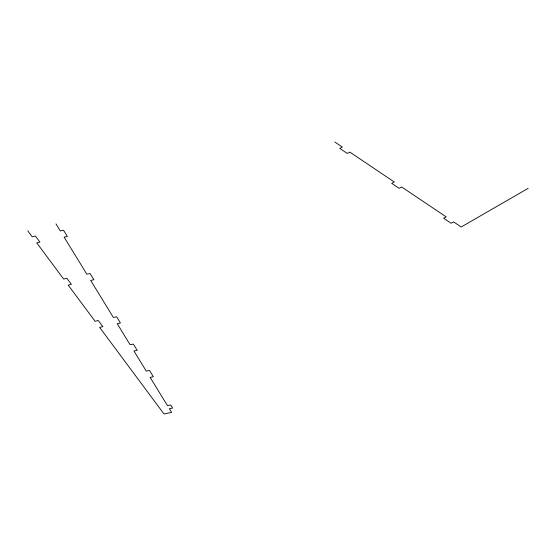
<?xml version="1.0" encoding="UTF-8"?>
<svg xmlns="http://www.w3.org/2000/svg" width="556" height="556" viewBox="0 0 556 556"><rect width="100%" height="100%" fill="white"/><g stroke="black" fill="none" stroke-linecap="round" stroke-linejoin="round"><path stroke-width="0.83" d="M528.2 188.317L461.216 226.994L453.724 221.962L451.118 223.255L443.625 218.223L446.239 216.923L401.786 187.038L399.173 188.338L391.688 183.306L394.301 182.007L349.849 152.122L347.236 153.421L339.751 148.382L342.357 147.09L334.872 142.051M27.8 230.879L32.213 236.807L35.375 236.022L39.914 242.11L36.745 242.896L63.662 279.056L66.831 278.271L71.363 284.366L68.2 285.152L95.118 321.305L98.28 320.52L102.818 326.615L99.649 327.401L163.971 413.949L171.602 412.385L169.351 408.716L172.603 408.055L170.685 404.928L167.439 405.595L150.134 377.378L153.38 376.718L149.543 370.463L146.297 371.13L133.94 350.982L137.186 350.315L133.357 344.067L130.104 344.727L117.191 323.675L120.437 323.008L116.614 316.774L113.368 317.441L90.663 280.419L93.908 279.751L90.079 273.517L86.833 274.184L64.128 237.162L67.373 236.495L63.551 230.26L60.305 230.928L55.982 223.88"/></g></svg>
